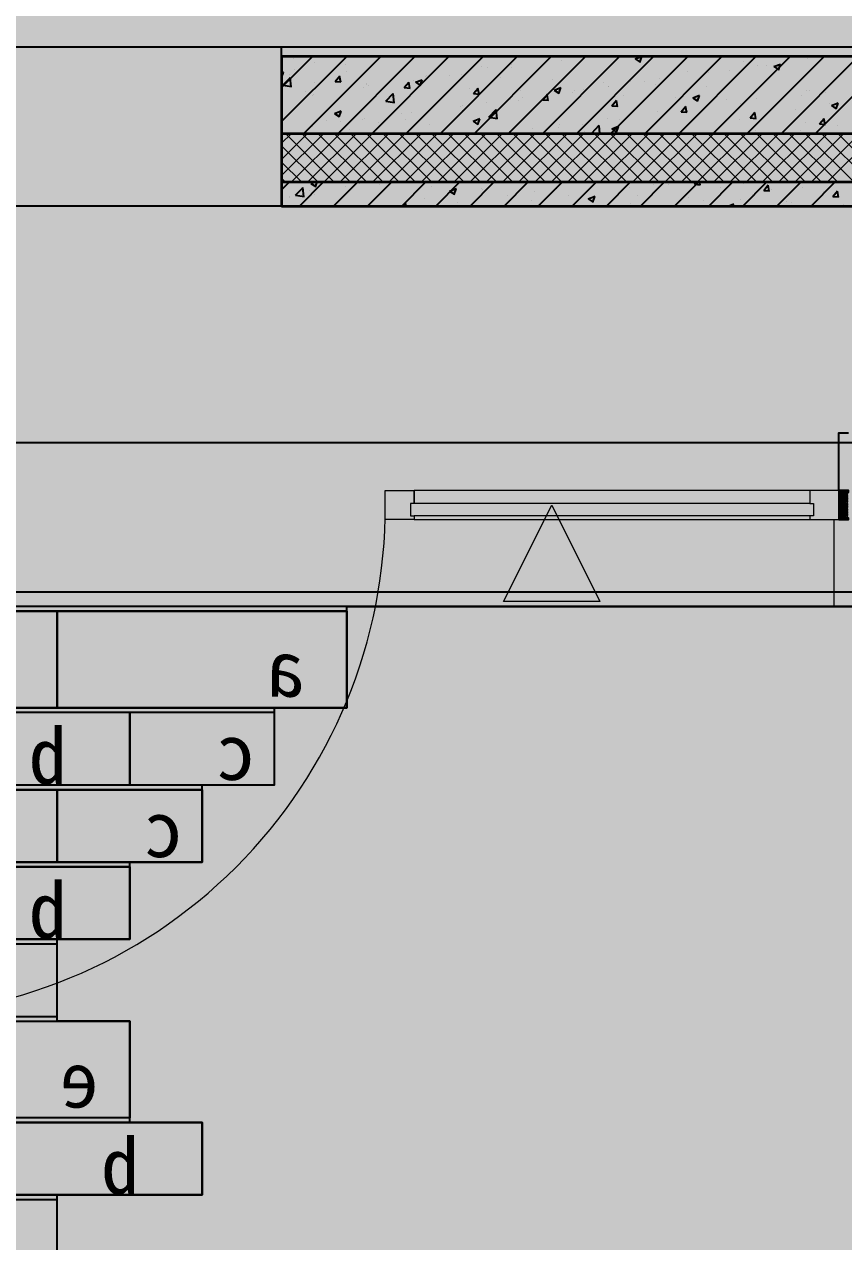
# Model space of a CAD drawing. Header units: inches. Extents: x 143994 to 247866, y 243815 to 272761.
# Drawn here: x 231630 to 233328, y 247549 to 250073 of the extents above; entities that cross this region are included whole.
import ezdxf

# ---------------------------------------------------------------- set-up
doc = ezdxf.new("R2010")
doc.units = ezdxf.units.IN
doc.header["$LTSCALE"] = 1000
doc.header["$MEASUREMENT"] = 0
doc.linetypes.add('DASH', pattern=[0.35, 0.25, -0.1])
doc.linetypes.add('HIDDEN', pattern=[0.375, 0.25, -0.125])
doc.layers.get('DEFPOINTS').update_dxf_attribs({"color": 62})
for name, color, linetype in [('0-fm', 30, 'Continuous'), ('0-pat', 252, 'Continuous'), ('0-word', 131, 'Continuous'), ('0-建筑1F', 127, 'Continuous'), ('0-建筑2F', 127, 'Continuous'), ('A-S-face(建筑粉刷线)', 136, 'Continuous'), ('A-Wall-Patn', 255, 'Continuous'), ('I-furniture', 2, 'DASH'), ('PUB_HATCH', 8, 'Continuous')]:
    doc.layers.add(name, color=color, linetype=linetype)
for name, color, linetype, lineweight in [('A-M-Glass-Sill', 8, 'Continuous', 9), ('A-M-Stone', 11, 'Continuous', 15), ('A-Wall', 254, 'Continuous', 35), ('MQ-HZ幕墙绘制', 6, 'Continuous', 13), ('W-保温层', 8, 'Continuous', 13)]:
    doc.layers.add(name, color=color, linetype=linetype, lineweight=lineweight)
doc.styles.add('HS2', font='')
doc.styles.get('HS2').set_extended_font_data('SimHei')

# ---------------------------------------------------------------- blocks, each defined once
blk = doc.blocks.new('A$C300209DD')
blk.add_lwpolyline([(0, 0), (600, 0), (600, -150), (0, -150)], close=True)
at = {"layer": '0-word', "color": 4, "insert": (130.1, -31.3), "char_height": 116.7, "attachment_point": 1, "rotation": 360, "style": 'HS2'}
blk.add_mtext('b', dxfattribs=at)
blk = doc.blocks.new('A$C378B29CF')
blk.add_lwpolyline([(0, 0), (300, 0), (300, -200), (0, -200)], close=True)
at = {"layer": '0-word', "color": 4, "insert": (36.8, -54.9), "char_height": 116.7, "attachment_point": 1, "rotation": 360, "style": 'HS2'}
blk.add_mtext('d', dxfattribs=at)
blk = doc.blocks.new('A$C28AF7A45')
blk.add_lwpolyline([(0, 0), (0, -200), (750, -200), (750, 0)], close=True)
at = {"layer": '0-word', "color": 4, "insert": (64.9, -62.2), "char_height": 116.7, "attachment_point": 1, "rotation": 360, "style": 'HS2'}
blk.add_mtext('e', dxfattribs=at)
blk = doc.blocks.new('A$C76955CBD')
blk.add_lwpolyline([(0, 0), (600, 0), (600, -200), (0, -200)], close=True)
at = {"layer": '0-word', "color": 4, "insert": (85.6, -60.3), "char_height": 116.7, "attachment_point": 1, "rotation": 360, "style": 'HS2'}
blk.add_mtext('a', dxfattribs=at)
blk = doc.blocks.new('A$C43E706E6')
blk.add_lwpolyline([(0, 0), (300, 0), (300, -150), (0, -150)], close=True)
at = {"layer": '0-pat'}
blk.add_lwpolyline([(300, -150), (300, 0)], dxfattribs=at)
at = {"layer": '0-word', "color": 4, "insert": (40.8, -22.9), "char_height": 116.7, "attachment_point": 1, "rotation": 360, "style": 'HS2'}
blk.add_mtext('c', dxfattribs=at)
blk = doc.blocks.new('A$C6EB0506D')
at = {"layer": '0-fm'}
for points in [[(0, 0), (0, -200), (1200, -200), (1200, 0)], [(150, -210), (1350, -210), (1350, -360), (150, -360)], [(300, -370), (300, -520), (1200, -520), (1200, -370)], [(1650, -530), (450, -530), (450, -680), (1650, -680)], [(600, -690), (1500, -690), (1500, -840), (600, -840)], [(1200, -850), (450, -850), (450, -1050), (1200, -1050)], [(300, -1060), (300, -1210), (1500, -1210), (1500, -1060)], [(600, -1220), (1500, -1220), (1500, -1370), (600, -1370)], [(1650, -1380), (450, -1380), (450, -1580), (1650, -1580)], [(900, -1590), (1500, -1590), (1500, -1740), (900, -1740)], [(1650, -1750), (750, -1750), (750, -1900), (1650, -1900)], [(600, -1910), (1500, -1910), (1500, -2110), (600, -2110)], [(1650, -2120), (750, -2120), (750, -2320), (1650, -2320)]]:
    blk.add_lwpolyline(points, close=True, dxfattribs=at)
at = {"layer": '0-pat'}
for points in [[(1050, -680), (1050, -530)], [(1200, -840), (1200, -690)], [(1200, -1370), (1200, -1220)], [(1200, -1360), (1200, -1220)]]:
    blk.add_lwpolyline(points, dxfattribs=at)
for name, p in [('A$C76955CBD', (0, 0)), ('A$C76955CBD', (600, 0)), ('A$C43E706E6', (150, -210)), ('A$C300209DD', (450, -210)), ('A$C43E706E6', (1050, -210)), ('A$C43E706E6', (300, -370)), ('A$C300209DD', (600, -370)), ('A$C300209DD', (450, -530)), ('A$C300209DD', (1050, -530)), ('A$C300209DD', (600, -690)), ('A$C43E706E6', (1200, -690)), ('A$C28AF7A45', (450, -850)), ('A$C300209DD', (300, -1060)), ('A$C300209DD', (900, -1060)), ('A$C300209DD', (600, -1220)), ('A$C43E706E6', (1200, -1220)), ('A$C378B29CF', (450, -1380)), ('A$C76955CBD', (750, -1380)), ('A$C378B29CF', (1350, -1380)), ('A$C300209DD', (900, -1590)), ('A$C300209DD', (750, -1750)), ('A$C43E706E6', (1350, -1750)), ('A$C378B29CF', (600, -1910)), ('A$C76955CBD', (900, -1910)), ('A$C76955CBD', (750, -2120)), ('A$C378B29CF', (1350, -2120))]:
    blk.add_blockref(name, p, dxfattribs=at)
blk = doc.blocks.new('144')
at = {"layer": 'A-S-face(建筑粉刷线)', "color": 127}
for p, q in [((647611.9, -390150.3), (647611.9, -390130.3)), ((647611.9, -390130.3), (649916.9, -390130.3))]:
    blk.add_line(p, q, dxfattribs=at)
at = {"layer": 'A-Wall', "color": 127}
for p, q in [((649916.9, -390150.3), (647611.9, -390150.3)), ((647611.9, -390150.3), (647611.9, -390460.3)), ((649916.9, -390310.3), (647611.9, -390310.3)), ((647611.9, -390410.3), (649916.9, -390410.3)), ((647611.9, -390460.3), (649916.9, -390460.3))]:
    blk.add_line(p, q, dxfattribs=at)
at = {"layer": 'I-furniture', "color": 127, "linetype": 'HIDDEN', "ltscale": 15}
for p, q in [((646761.9, -390130.3), (647611.9, -390130.3)), ((647611.9, -390460.3), (646761.9, -390460.3))]:
    blk.add_line(p, q, dxfattribs=at)
at = {"layer": 'PUB_HATCH', "color": 127, "linetype": 'Continuous'}
for p, q in [((647611.9, -390214.4), (647676.1, -390150.3)), ((647611.9, -390285.1), (647746.8, -390150.3)), ((647637.5, -390153.5), (647637.5, -390153.5)), ((647657.5, -390310.3), (647817.5, -390150.3)), ((647680.3, -390162.4), (647680.3, -390162.4)), ((647728.2, -390310.3), (647888.2, -390150.3)), ((647745, -390167.4), (647745, -390167.4)), ((647798.9, -390310.3), (647958.9, -390150.3)), ((647869.6, -390310.3), (648029.6, -390150.3)), ((647940.3, -390310.3), (648100.3, -390150.3)), ((648011, -390310.3), (648171, -390150.3)), ((648081.7, -390310.3), (648241.7, -390150.3)), ((648089.2, -390166), (648089.2, -390166)), ((648142.9, -390151.3), (648142.9, -390151.3)), ((648152.5, -390310.3), (648312.5, -390150.3)), ((648164.9, -390156.1), (648164.9, -390156.1)), ((648192, -390158), (648192, -390158)), ((648223.2, -390310.3), (648383.2, -390150.3)), ((648293.9, -390310.3), (648453.9, -390150.3)), ((648345, -390155.3), (648358, -390150.3)), ((648345, -390155.3), (648355, -390162)), ((648354.6, -390162.5), (648358.7, -390150.4)), ((648364.6, -390310.3), (648524.6, -390150.3)), ((648435.3, -390310.3), (648595.3, -390150.3)), ((648506, -390310.3), (648666, -390150.3)), ((648569.2, -390161.2), (648569.2, -390161.2)), ((648576.7, -390310.3), (648736.7, -390150.3)), ((648632.4, -390171.3), (648646.5, -390165.9)), ((648642, -390178.5), (648646.1, -390166.4)), ((648647.4, -390310.3), (648807.4, -390150.3)), ((648672.6, -390150.6), (648672.5, -390150.3)), ((648672.9, -390150.3), (648672.9, -390150.3)), ((648702.1, -390154.9), (648702.1, -390154.9)), ((648718.1, -390310.3), (648878.1, -390150.3)), ((648742.9, -390151.9), (648742.9, -390151.9)), ((647611.9, -390184), (647616.1, -390182.4)), ((647611.9, -390194.3), (647615.8, -390182.9)), ((647628.4, -390187.4), (647628.4, -390187.4)), ((647638.9, -390176.4), (647638.9, -390176.4)), ((647722.8, -390202.1), (647732.5, -390190.6)), ((647734.4, -390203.7), (647732.1, -390191.1)), ((647745.6, -390180.9), (647745.6, -390180.9)), ((647852.4, -390185.4), (647852.4, -390185.4)), ((647909.6, -390191.3), (647909.6, -390191.3)), ((647912.8, -390189.2), (647912.8, -390189.2)), ((647959.2, -390189.9), (647959.2, -390189.9)), ((647985.4, -390187), (647985.4, -390187)), ((648026.2, -390171.3), (648026.2, -390171.3)), ((648039.1, -390172.6), (648039.1, -390172.6)), ((648089.3, -390172.1), (648089.3, -390172.1)), ((648452.5, -390181.2), (648452.5, -390181.2)), ((648490.7, -390185.1), (648490.7, -390185.1)), ((648497.2, -390182.7), (648497.2, -390182.7)), ((648540.8, -390178.5), (648540.8, -390178.5)), ((648598.2, -390169.9), (648598.2, -390169.9)), ((648616.5, -390168.5), (648616.5, -390168.5)), ((648632.4, -390171.3), (648642.4, -390178)), ((647611.9, -390194.3), (647612.1, -390194.4)), ((647614.4, -390209.9), (647630, -390193.7)), ((647614.4, -390209.9), (647632.2, -390212.7)), ((647631.8, -390213), (647629.6, -390194)), ((647681, -390203.3), (647681, -390203.3)), ((647722.8, -390202.1), (647734.8, -390203.1)), ((647781.7, -390213.9), (647781.7, -390213.9)), ((647787, -390205.8), (647787, -390205.8)), ((647787.8, -390207.8), (647787.8, -390207.8)), ((647792.9, -390211.3), (647792.9, -390211.3)), ((647837, -390199.2), (647837, -390199.2)), ((647866.3, -390214.7), (647875.9, -390203.2)), ((647866.3, -390214.7), (647878.2, -390215.7)), ((647877.9, -390216.2), (647875.6, -390203.7)), ((647884.4, -390199.9), (647884.4, -390199.9)), ((647889.6, -390203.8), (647903.6, -390198.4)), ((647889.6, -390203.8), (647899.5, -390210.5)), ((647894.6, -390212.3), (647894.6, -390212.3)), ((647899.1, -390211), (647903.2, -390198.9)), ((648001.3, -390216.8), (648001.3, -390216.8)), ((648009.7, -390227.2), (648019.4, -390215.7)), ((648021.3, -390228.8), (648019, -390216.2)), ((648065.9, -390194.4), (648065.9, -390194.4)), ((648172.7, -390198.9), (648172.7, -390198.9)), ((648177, -390219.8), (648191, -390214.4)), ((648186.6, -390227), (648190.6, -390214.9)), ((648279.4, -390203.5), (648279.4, -390203.5)), ((648288.7, -390211.7), (648288.7, -390211.7)), ((648290.6, -390211.7), (648290.6, -390211.7)), ((648335.9, -390201.2), (648335.9, -390201.2)), ((648364.4, -390201.7), (648364.4, -390201.7)), ((648386.2, -390208), (648386.2, -390208)), ((648394.5, -390196.8), (648394.5, -390196.8)), ((648493, -390212.5), (648493, -390212.5)), ((648599.7, -390217), (648599.7, -390217)), ((647660.7, -390222.4), (647660.7, -390222.4)), ((647676.3, -390231.4), (647676.3, -390231.4)), ((647677.8, -390228.9), (647677.8, -390228.9)), ((647827.9, -390243), (647843.5, -390226.8)), ((647827.9, -390243), (647845.7, -390245.8)), ((647845.3, -390246.1), (647843.1, -390227.2)), ((648009.7, -390227.2), (648021.7, -390228.2)), ((648086.9, -390238.6), (648086.9, -390238.6)), ((648102.6, -390241.3), (648102.6, -390241.3)), ((648108.1, -390221.3), (648108.1, -390221.3)), ((648112.3, -390234.9), (648112.3, -390234.9)), ((648153.2, -390239.8), (648162.8, -390228.3)), ((648153.2, -390239.8), (648165.1, -390240.8)), ((648164.8, -390241.3), (648162.5, -390228.8)), ((648177, -390219.8), (648186.9, -390226.5)), ((648189.6, -390224.5), (648189.6, -390224.5)), ((648214.9, -390225.8), (648214.9, -390225.8)), ((648219.2, -390221.3), (648219.2, -390221.3)), ((648238.6, -390218.3), (648238.6, -390218.3)), ((648296.6, -390252.3), (648306.3, -390240.8)), ((648308.2, -390253.9), (648305.9, -390241.3)), ((648321.6, -390230.3), (648321.6, -390230.3)), ((648428.4, -390234.8), (648428.4, -390234.8)), ((648464.4, -390235.8), (648478.4, -390230.4)), ((648464.4, -390235.8), (648474.4, -390242.5)), ((648474, -390243), (648478, -390230.9)), ((648535.1, -390239.3), (648535.1, -390239.3)), ((648595.7, -390236.4), (648595.7, -390236.4)), ((648690.2, -390230.8), (648690.2, -390230.8)), ((648699.6, -390221.4), (648699.6, -390221.4)), ((648706.5, -390221.5), (648706.5, -390221.5)), ((648740.3, -390224.2), (648740.3, -390224.2)), ((647721.5, -390268.3), (647735.5, -390262.9)), ((647721.5, -390268.3), (647731.5, -390275)), ((647731.1, -390275.5), (647735.1, -390263.4)), ((647860.2, -390268.1), (647860.2, -390268.1)), ((647882, -390266.4), (647882, -390266.4)), ((647983, -390253.6), (647983, -390253.6)), ((647986, -390261.3), (647986, -390261.3)), ((647986.5, -390251.5), (647986.5, -390251.5)), ((648036.5, -390244.9), (648036.5, -390244.9)), ((648041.3, -390276.1), (648056.9, -390259.9)), ((648058.7, -390279.3), (648056.5, -390260.3)), ((648296.6, -390252.3), (648308.6, -390253.4)), ((648392, -390263.3), (648392, -390263.3)), ((648438.1, -390264), (648438.1, -390264)), ((648440.1, -390264.9), (648449.7, -390253.4)), ((648440.1, -390264.9), (648452, -390265.9)), ((648451.7, -390266.4), (648449.4, -390253.9)), ((648488.2, -390257.4), (648488.2, -390257.4)), ((648494.7, -390249.2), (648494.7, -390249.2)), ((648563.9, -390247.4), (648563.9, -390247.4)), ((648583.5, -390277.4), (648593.2, -390265.9)), ((648595.1, -390279), (648592.8, -390266.4)), ((648641.9, -390243.9), (648641.9, -390243.9)), ((648677.5, -390260.5), (648677.5, -390260.5)), ((648748.7, -390248.4), (648748.7, -390248.4)), ((648751.8, -390251.8), (648765.8, -390246.4)), ((648751.8, -390251.8), (648761.8, -390258.5)), ((648761.4, -390259), (648765.5, -390246.9)), ((647705.8, -390282.6), (647705.8, -390282.6)), ((647734.4, -390284.7), (647734.4, -390284.7)), ((647779.3, -390280.5), (647779.3, -390280.5)), ((647784.4, -390278.1), (647784.4, -390278.1)), ((647812.6, -390287.1), (647812.6, -390287.1)), ((647869.3, -390281.3), (647869.3, -390281.3)), ((647919.4, -390291.6), (647919.4, -390291.6)), ((648008.9, -390284.3), (648022.9, -390278.9)), ((648008.9, -390284.3), (648018.9, -390291)), ((648018.5, -390291.5), (648022.6, -390279.4)), ((648041.3, -390276.1), (648059.1, -390278.9)), ((648187.1, -390291.1), (648187.1, -390291.1)), ((648236.1, -390290.6), (648236.1, -390290.6)), ((648254.8, -390309.2), (648270.4, -390293)), ((648271.9, -390310.3), (648270, -390293.4)), ((648288.2, -390278.3), (648288.2, -390278.3)), ((648311.8, -390280.6), (648311.8, -390280.6)), ((648560.9, -390280.5), (648560.9, -390280.5)), ((648583.5, -390277.4), (648595.5, -390278.5)), ((648697.2, -390288), (648697.2, -390288)), ((648727, -390290), (648736.6, -390278.5)), ((648727, -390290), (648739, -390291)), ((648738.6, -390291.5), (648736.3, -390279)), ((648763.4, -390293.1), (648763.4, -390293.1)), ((647675.4, -390295.5), (647675.4, -390295.5)), ((647752.7, -390301.3), (647752.7, -390301.3)), ((648026.1, -390296.1), (648026.1, -390296.1)), ((648084.4, -390305.2), (648084.4, -390305.2)), ((648132.9, -390300.6), (648132.9, -390300.6)), ((648186, -390297.2), (648186, -390297.2)), ((648239.7, -390305.1), (648239.7, -390305.1)), ((648254.8, -390309.2), (648261.5, -390310.3)), ((648296.4, -390300.3), (648310.4, -390294.9)), ((648296.4, -390300.3), (648306.3, -390307)), ((648305.9, -390307.5), (648310, -390295.4)), ((648346.4, -390309.6), (648346.4, -390309.6)), ((648444.3, -390300.6), (648444.3, -390300.6)), ((648593.3, -390303), (648593.3, -390303)), ((648637.6, -390309.7), (648637.6, -390309.7)), ((648687.7, -390303.1), (648687.7, -390303.1)), ((648725.5, -390304.4), (648725.5, -390304.4)), ((647611.9, -390426.6), (647628.2, -390410.3)), ((647648.9, -390460.3), (647698.9, -390410.3)), ((647672.8, -390413.3), (647680.7, -390410.3)), ((647672.8, -390413.3), (647682.8, -390420)), ((647682.4, -390420.5), (647685.8, -390410.3)), ((647709.1, -390411.6), (647709.1, -390411.6)), ((647719.6, -390460.3), (647769.6, -390410.3)), ((647774.4, -390413.7), (647774.4, -390413.7)), ((647790.3, -390460.3), (647840.3, -390410.3)), ((647815.8, -390416.1), (647815.8, -390416.1)), ((647861, -390460.3), (647911, -390410.3)), ((647931.7, -390460.3), (647981.7, -390410.3)), ((648002.5, -390460.3), (648052.5, -390410.3)), ((648073.2, -390460.3), (648123.2, -390410.3)), ((648143.9, -390460.3), (648193.9, -390410.3)), ((648214.6, -390460.3), (648264.6, -390410.3)), ((648283.3, -390411.5), (648283.3, -390411.5)), ((648285.3, -390460.3), (648335.3, -390410.3)), ((648307.5, -390411.8), (648307.5, -390411.8)), ((648356, -390460.3), (648406, -390410.3)), ((648383, -390415.2), (648383, -390415.2)), ((648414.2, -390416.3), (648414.2, -390416.3)), ((648426.7, -390460.3), (648476.7, -390410.3)), ((648467.8, -390415.3), (648472.1, -390410.3)), ((648467.8, -390415.3), (648479.8, -390416.3)), ((648479.4, -390416.8), (648478.2, -390410.3)), ((648497.4, -390460.3), (648547.4, -390410.3)), ((648568.1, -390460.3), (648618.1, -390410.3)), ((648568.6, -390414.5), (648568.6, -390414.5)), ((648611.3, -390427.8), (648620.9, -390416.4)), ((648622.9, -390429.4), (648620.6, -390416.9)), ((648638.9, -390460.3), (648688.9, -390410.3)), ((648709.6, -390460.3), (648759.6, -390410.3)), ((647627.8, -390440.7), (647627.8, -390440.7)), ((647629.1, -390442.5), (647629.1, -390442.5)), ((647640.9, -390437.9), (647656.5, -390421.6)), ((647640.9, -390437.9), (647658.7, -390440.6)), ((647658.3, -390441), (647656.1, -390422)), ((647670.6, -390428.7), (647670.6, -390428.7)), ((647679.2, -390435.9), (647679.2, -390435.9)), ((647744.4, -390420.7), (647744.4, -390420.7)), ((647754.9, -390425.9), (647754.9, -390425.9)), ((647909, -390444.6), (647909, -390444.6)), ((647922.6, -390420.7), (647922.6, -390420.7)), ((647960.3, -390429.3), (647974.3, -390423.9)), ((647960.3, -390429.3), (647970.2, -390436)), ((647969.8, -390436.5), (647973.9, -390424.4)), ((648025.6, -390424.6), (648025.6, -390424.6)), ((648029.3, -390425.2), (648029.3, -390425.2)), ((648079.6, -390438.4), (648079.6, -390438.4)), ((648136.1, -390429.7), (648136.1, -390429.7)), ((648182.3, -390424.3), (648182.3, -390424.3)), ((648206.6, -390438.4), (648206.6, -390438.4)), ((648242.9, -390434.2), (648242.9, -390434.2)), ((648247.7, -390445.3), (648261.7, -390440)), ((648257.3, -390452.5), (648261.3, -390440.5)), ((648332.9, -390421.8), (648332.9, -390421.8)), ((648349.6, -390438.7), (648349.6, -390438.7)), ((648451.9, -390434.5), (648451.9, -390434.5)), ((648456.4, -390443.2), (648456.4, -390443.2)), ((648521, -390420.9), (648521, -390420.9)), ((648588.4, -390436.2), (648588.4, -390436.2)), ((648611.3, -390427.8), (648623.3, -390428.9)), ((648627.8, -390425.4), (648627.8, -390425.4)), ((648692.3, -390421.2), (648692.3, -390421.2)), ((648734.5, -390429.9), (648734.5, -390429.9)), ((648754.7, -390440.4), (648764.4, -390428.9)), ((648754.7, -390440.4), (648766.7, -390441.4)), ((648766.3, -390441.9), (648764, -390429.4)), ((647864.6, -390460.3), (647870, -390454.7)), ((647870.2, -390460.3), (647869.6, -390455.1)), ((647975.7, -390453.4), (647975.7, -390453.4)), ((648080.8, -390455), (648080.8, -390455)), ((648130.8, -390448.4), (648130.8, -390448.4)), ((648247.7, -390445.3), (648257.6, -390452)), ((648335.3, -390454.5), (648335.3, -390454.5)), ((648487.4, -390449), (648487.4, -390449)), ((648537.9, -390460.3), (648549.1, -390456)), ((648547.5, -390460.3), (648548.7, -390456.5)), ((648563.2, -390447.7), (648563.2, -390447.7)), ((648658.2, -390450.9), (648658.2, -390450.9)), ((648669.9, -390452.2), (648669.9, -390452.2)), ((648776.7, -390456.7), (648776.7, -390456.7))]:
    blk.add_line(p, q, dxfattribs=at)
at = {"layer": 'W-保温层', "color": 127, "linetype": 'Continuous'}
for p, q in [((647611.9, -390329.8), (647631.5, -390310.3)), ((647611.9, -390363.5), (647665.1, -390310.3)), ((647611.9, -390397.2), (647698.8, -390310.3)), ((647620.5, -390310.3), (647720.5, -390410.3)), ((647632.5, -390410.3), (647732.5, -390310.3)), ((647654.2, -390310.3), (647754.2, -390410.3)), ((647666.2, -390410.3), (647766.2, -390310.3)), ((647687.8, -390310.3), (647787.8, -390410.3)), ((647699.8, -390410.3), (647799.8, -390310.3)), ((647721.5, -390310.3), (647821.5, -390410.3)), ((647733.5, -390410.3), (647833.5, -390310.3)), ((647755.2, -390310.3), (647855.2, -390410.3)), ((647767.2, -390410.3), (647867.2, -390310.3)), ((647788.9, -390310.3), (647888.9, -390410.3)), ((647800.9, -390410.3), (647900.9, -390310.3)), ((647822.5, -390310.3), (647922.5, -390410.3)), ((647834.6, -390410.3), (647934.6, -390310.3)), ((647856.2, -390310.3), (647956.2, -390410.3)), ((647868.2, -390410.3), (647968.2, -390310.3)), ((647889.9, -390310.3), (647989.9, -390410.3)), ((647901.9, -390410.3), (648001.9, -390310.3)), ((647923.6, -390310.3), (648023.6, -390410.3)), ((647935.6, -390410.3), (648035.6, -390310.3)), ((647957.3, -390310.3), (648057.3, -390410.3)), ((647969.3, -390410.3), (648069.3, -390310.3)), ((647990.9, -390310.3), (648090.9, -390410.3)), ((648002.9, -390410.3), (648102.9, -390310.3)), ((648024.6, -390310.3), (648124.6, -390410.3)), ((648036.6, -390410.3), (648136.6, -390310.3)), ((648058.3, -390310.3), (648158.3, -390410.3)), ((648070.3, -390410.3), (648170.3, -390310.3)), ((648092, -390310.3), (648192, -390410.3)), ((648104, -390410.3), (648204, -390310.3)), ((648125.6, -390310.3), (648225.6, -390410.3)), ((648137.6, -390410.3), (648237.6, -390310.3)), ((648159.3, -390310.3), (648259.3, -390410.3)), ((648171.3, -390410.3), (648271.3, -390310.3)), ((648193, -390310.3), (648293, -390410.3)), ((648205, -390410.3), (648305, -390310.3)), ((648226.7, -390310.3), (648326.7, -390410.3)), ((648238.7, -390410.3), (648338.7, -390310.3)), ((648260.3, -390310.3), (648360.3, -390410.3)), ((648272.3, -390410.3), (648372.3, -390310.3)), ((648294, -390310.3), (648394, -390410.3)), ((648306, -390410.3), (648406, -390310.3)), ((648327.7, -390310.3), (648427.7, -390410.3)), ((648339.7, -390410.3), (648439.7, -390310.3)), ((648361.4, -390310.3), (648461.4, -390410.3)), ((648373.4, -390410.3), (648473.4, -390310.3)), ((648395, -390310.3), (648495, -390410.3)), ((648407, -390410.3), (648507, -390310.3)), ((648428.7, -390310.3), (648528.7, -390410.3)), ((648440.7, -390410.3), (648540.7, -390310.3)), ((648462.4, -390310.3), (648562.4, -390410.3)), ((648474.4, -390410.3), (648574.4, -390310.3)), ((648496.1, -390310.3), (648596.1, -390410.3)), ((648508.1, -390410.3), (648608.1, -390310.3)), ((648529.7, -390310.3), (648629.7, -390410.3)), ((648541.7, -390410.3), (648641.7, -390310.3)), ((648563.4, -390310.3), (648663.4, -390410.3)), ((648575.4, -390410.3), (648675.4, -390310.3)), ((648597.1, -390310.3), (648697.1, -390410.3)), ((648609.1, -390410.3), (648709.1, -390310.3)), ((648630.8, -390310.3), (648730.8, -390410.3)), ((648642.8, -390410.3), (648742.8, -390310.3)), ((648664.4, -390310.3), (648764.4, -390410.3)), ((648676.5, -390410.3), (648776.5, -390310.3)), ((648698.1, -390310.3), (648798.1, -390410.3)), ((648710.1, -390410.3), (648810.1, -390310.3)), ((648731.8, -390310.3), (648831.8, -390410.3)), ((648743.8, -390410.3), (648843.8, -390310.3)), ((648765.5, -390310.3), (648865.5, -390410.3)), ((647611.9, -390335.4), (647686.8, -390410.3)), ((647611.9, -390369.1), (647653.1, -390410.3)), ((647611.9, -390402.7), (647619.5, -390410.3))]:
    blk.add_line(p, q, dxfattribs=at)
blk = doc.blocks.new('1442323')
at = {"layer": 'A-M-Glass-Sill'}
h = blk.add_hatch(color=127, dxfattribs=at)
h.dxf.hatch_style = 1
h.paths.add_polyline_path([(690221.9, -391169.3), (690321.9, -391369.3), (690121.9, -391369.3)])
at = {"layer": 'MQ-HZ幕墙绘制'}
h = blk.add_hatch(dxfattribs=at)
h.set_pattern_fill('HEX', color=127, style=0)
h.set_pattern_definition([(1e-14, (690661.5287, -390018.3565), (-4e-16, 1.649778), [0.9525, -1.905]), (120, (690661.5287, -390018.3565), (-1.4287497, -0.824889), [0.9525, -1.905]), (60, (690662.4812, -390018.3565), (-1.4287497, 0.824889), [0.9525, -1.905])])
h.paths.add_polyline_path([(690836.9, -391196.3), (690836.9, -391142.3), (690819.9, -391142.3), (690819.9, -391196.3)])
at = {"layer": 'A-M-Glass-Sill', "color": 127}
blk.add_lwpolyline([(690221.9, -391169.3), (690221.9, -391169.3), (690321.9, -391369.3), (690121.9, -391369.3)], close=True, dxfattribs=at)
at = {"layer": 'A-M-Stone', "color": 127}
for p, q in [((690806.9, -391199.3), (690806.9, -391379.3)), ((690806.9, -391379.3), (690836.9, -391379.3))]:
    blk.add_line(p, q, dxfattribs=at)
at = {"layer": 'A-S-face(建筑粉刷线)', "color": 127}
blk.add_lwpolyline([(690816.9, -391139.3), (690816.9, -391019.3), (690836.9, -391019.3)], dxfattribs=at)
at = {"layer": 'MQ-HZ幕墙绘制', "color": 127}
for p, q in [((689876.9, -391199.3), (689876.9, -391139.3)), ((689876.9, -391139.3), (689936.9, -391139.3)), ((690756.9, -391139.3), (689936.9, -391139.3)), ((689936.9, -391139.3), (689936.9, -391166.3)), ((689936.9, -391166.3), (689936.9, -391139.3)), ((690816.9, -391139.3), (690756.9, -391139.3)), ((690756.9, -391139.3), (690756.9, -391166.3)), ((690816.9, -391199.3), (690816.9, -391139.3)), ((689936.9, -391166.3), (689928.9, -391166.3)), ((689928.9, -391166.3), (689928.9, -391191.3)), ((690756.9, -391166.3), (689936.9, -391166.3)), ((690756.9, -391166.3), (690764.9, -391166.3)), ((690764.9, -391166.3), (690764.9, -391191.3)), ((689936.9, -391199.3), (689876.9, -391199.3)), ((689928.9, -391191.3), (689936.9, -391191.3)), ((690756.9, -391191.3), (689936.9, -391191.3)), ((689936.9, -391191.3), (689936.9, -391199.3)), ((689936.9, -391191.3), (689936.9, -391199.3)), ((689936.9, -391199.3), (690756.9, -391199.3)), ((690764.9, -391191.3), (690756.9, -391191.3)), ((690756.9, -391191.3), (690756.9, -391199.3)), ((690756.9, -391199.3), (690816.9, -391199.3))]:
    blk.add_line(p, q, dxfattribs=at)
at = {"layer": 'MQ-HZ幕墙绘制', "color": 127, "lineweight": -3}
blk.add_lwpolyline([(690816.9, -391139.3), (690816.9, -391199.3), (690833.9, -391199.3), (690833.9, -391199.3), (690836.9, -391199.3), (690836.9, -391196.3), (690819.9, -391196.3), (690819.9, -391142.3), (690836.9, -391142.3), (690836.9, -391139.3), (690833.9, -391139.3), (690833.9, -391139.3), (690816.9, -391139.3, 0.000051)], format="xyb", dxfattribs=at)
at = {"layer": 'MQ-HZ幕墙绘制', "color": 127}
blk.add_arc((688820.4, -391172.8), 1056.5, 269.8126, 0.1874, dxfattribs=at)
at = {"layer": 'PUB_HATCH', "color": 127}
blk.add_line((690806.9, -391379.3), (688766.9, -391379.3), dxfattribs=at)

msp = doc.modelspace()

# ---------------------------------------------------------------- hatches: boundary and pattern name
at = {"layer": 'DEFPOINTS'}
h = msp.add_hatch(dxfattribs=at)
h.set_pattern_fill('ANSI31', color=250)
h.set_pattern_definition([(45, (0, 0), (-1.122532015, 1.122532015), [])])
h.paths.add_polyline_path([(247866.03, 243814.78), (223286.02, 243814.78), (223286.02, 270814.78), (247866.03, 270814.78)])

# ---------------------------------------------------------------- linework, layer by layer
at = {"layer": 'A-Wall-Patn'}
for p, q in [((230538.2, 249206.1), (233908.2, 249206.1)), ((230228.2, 248896.1), (234218.2, 248896.1))]:
    msp.add_line(p, q, dxfattribs=at)
at = {"layer": 'A-Wall-Patn', "color": 11}
msp.add_lwpolyline([(233988.2, 248866.1), (230198.2, 248866.1), (230198.2, 251866.1), (227048.2, 251866.1), (227048.2, 251066.1)], dxfattribs=at)
at = {"layer": 'DEFPOINTS'}
msp.add_lwpolyline([(231698.2, 247476.1), (231698.2, 247646.1), (231998.2, 247646.1), (231998.2, 247796.1), (231848.2, 247796.1), (231848.2, 248006.1), (231698.2, 248006.1), (231698.2, 248176.1), (231848.2, 248176.1), (231848.2, 248336.1), (231998.2, 248336.1), (231998.2, 248496.1), (232148.2, 248496.1), (232148.2, 248656.1), (232298.2, 248656.1), (232298.2, 248856.1), (232298.2, 248866.1), (233988.2, 248866.1), (233988.2, 246386.1)], dxfattribs=at)

# ---------------------------------------------------------------- block references
at = {"layer": '0-fm', "xscale": -1}
msp.add_blockref('A$C6EB0506D', (232298.2, 248856.1), dxfattribs=at)
at = {"layer": '0-建筑1F'}
msp.add_blockref('144', (-415448.72, 640156.38), dxfattribs=at)
at = {"layer": '0-建筑2F'}
msp.add_blockref('1442323', (-457498.72, 640245.41), dxfattribs=at)

doc.saveas('drawing.dxf')
